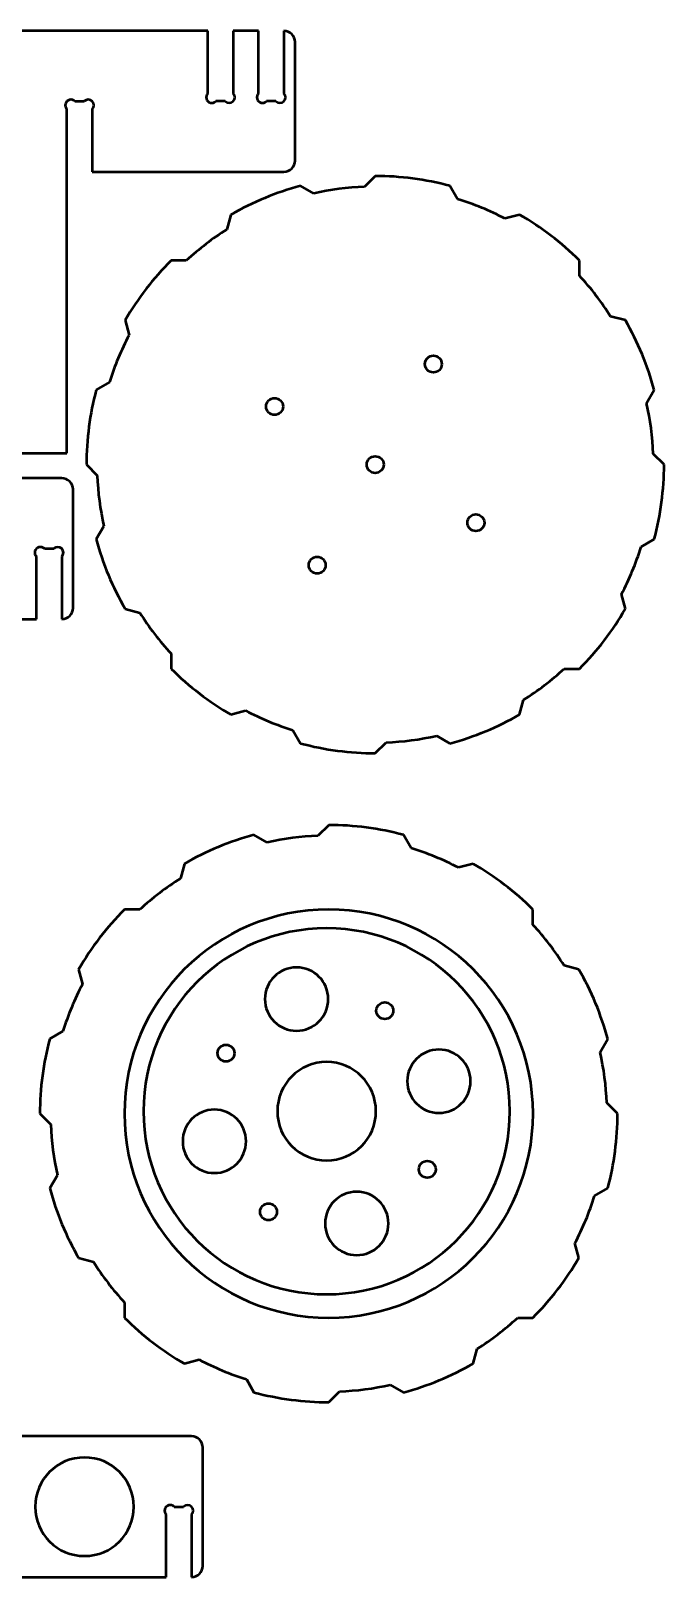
# Model space of a CAD drawing. Header units: millimetres. Extents: x -5696 to 5717, y -1207 to 892.
# Drawn here: x 3194 to 3645, y -559 to 543 of the extents above; entities that cross this region are included whole.
import ezdxf

# ---------------------------------------------------------------- set-up
doc = ezdxf.new("R2010")
doc.units = ezdxf.units.MM
doc.header["$MEASUREMENT"] = 0
doc.layers.add('layer 1', color=7, linetype='Continuous')

msp = doc.modelspace()

# ---------------------------------------------------------------- linework, layer by layer
at = {"layer": 'layer 1', "lineweight": 50}
for points in [[(3319.8946, 542.5129), (3319.8946, 542.5129), (2517.4946, 542.5129), (2517.4946, 542.5129)], [(3319.8946, 498.0368), (3319.8946, 498.0368), (3319.8946, 542.5129), (3319.8946, 542.5129)], [(3337.9486, 542.5129), (3337.9486, 542.5129), (3337.9486, 498.0368), (3337.9486, 498.0368)], [(3356.0026, 542.5129), (3356.0026, 542.5129), (3337.9486, 542.5129), (3337.9486, 542.5129)], [(3356.0026, 498.0368), (3356.0026, 498.0368), (3356.0026, 542.5129), (3356.0026, 542.5129)], [(3374.0566, 542.5129), (3374.0566, 542.5129), (3374.0566, 498.0368), (3374.0566, 498.0368)], [(3382.0806, 450.2369), (3382.0806, 450.2369), (3382.0806, 534.4889), (3382.0806, 534.4889)], [(3219.5946, 241.613), (3219.5946, 241.613), (3219.5946, 486.6891), (3219.5946, 486.6891)], [(3225.2684, 492.3629), (3225.2684, 492.3629), (3231.9747, 492.3629), (3231.9747, 492.3629)], [(3237.6486, 486.6891), (3237.6486, 486.6891), (3237.6486, 442.2129), (3237.6486, 442.2129)], [(3332.2747, 492.3629), (3332.2747, 492.3629), (3325.5684, 492.3629), (3325.5684, 492.3629)], [(3368.3828, 492.3629), (3368.3828, 492.3629), (3361.6764, 492.3629), (3361.6764, 492.3629)], [(3237.6486, 442.2129), (3237.6486, 442.2129), (3374.0566, 442.2129), (3374.0566, 442.2129)], [(3374.0566, 442.2129), (3378.4881, 442.2129), (3382.0805, 445.8054), (3382.0806, 450.2369)], [(3385.883, 432.1143), (3368.5264, 427.4636), (3351.8542, 420.5577), (3336.2926, 411.5733)], [(3395.2782, 426.69), (3395.2782, 426.69), (3385.883, 432.1143), (3385.883, 432.1143)], [(3431.429, 431.4494), (3419.258, 430.9777), (3407.1565, 429.3845), (3395.2782, 426.69)], [(3439.1001, 439.1205), (3439.1001, 439.1205), (3431.429, 431.4494), (3431.429, 431.4494)], [(3492.3172, 432.1143), (3474.9605, 436.765), (3457.0691, 439.1205), (3439.1001, 439.1205)], [(3497.7415, 422.7192), (3497.7415, 422.7192), (3492.3172, 432.1143), (3492.3172, 432.1143)], [(3531.4287, 408.7655), (3520.6525, 414.4424), (3509.3757, 419.1135), (3497.7415, 422.7192)], [(3336.2926, 411.5733), (3336.2926, 411.5733), (3333.4848, 401.0944), (3333.4848, 401.0944)], [(3541.9076, 411.5733), (3541.9076, 411.5733), (3531.4287, 408.7655), (3531.4287, 408.7655)], [(3584.4919, 378.8972), (3571.786, 391.6032), (3557.4692, 402.5888), (3541.9076, 411.5733)], [(3333.4848, 401.0944), (3323.1802, 394.6004), (3313.4966, 387.1699), (3304.5569, 378.8972)], [(3293.7084, 378.8972), (3281.0024, 366.1912), (3270.0168, 351.8745), (3261.0323, 336.313)], [(3304.5569, 378.8972), (3304.5569, 378.8972), (3293.7084, 378.8972), (3293.7084, 378.8972)], [(3584.4919, 368.0487), (3584.4919, 368.0487), (3584.4919, 378.8972), (3584.4919, 378.8972)], [(3606.6891, 339.1207), (3600.195, 349.4253), (3592.7645, 359.1089), (3584.4919, 368.0487)], [(3261.0323, 336.313), (3261.0323, 336.313), (3263.8402, 325.8341), (3263.8402, 325.8341)], [(3617.1679, 336.313), (3617.1679, 336.313), (3606.6891, 339.1207), (3606.6891, 339.1207)], [(3637.7089, 286.7225), (3633.0582, 304.0792), (3626.1524, 320.7514), (3617.1679, 336.313)], [(3263.8402, 325.8341), (3258.1631, 315.0579), (3253.4921, 303.781), (3249.8864, 292.1468)], [(3240.4913, 286.7225), (3235.8406, 269.3659), (3233.4852, 251.4744), (3233.4852, 233.5054)], [(3249.8864, 292.1468), (3249.8864, 292.1468), (3240.4913, 286.7225), (3240.4913, 286.7225)], [(3632.2847, 277.3274), (3632.2847, 277.3274), (3637.7089, 286.7225), (3637.7089, 286.7225)], [(3637.044, 241.1766), (3636.5723, 253.3475), (3634.9792, 265.4491), (3632.2847, 277.3274)], [(3174.7236, 241.613), (3174.7236, 241.613), (3219.5946, 241.613), (3219.5946, 241.613)], [(3233.4852, 233.5054), (3233.4852, 233.5054), (3241.1562, 225.8344), (3241.1562, 225.8344)], [(3644.7151, 233.5054), (3644.7151, 233.5054), (3637.044, 241.1766), (3637.044, 241.1766)], [(3637.7089, 180.2884), (3642.3595, 197.6447), (3644.715, 215.5358), (3644.7151, 233.5043)], [(3215.8922, 223.7732), (3215.8922, 223.7732), (3079.4842, 223.7732), (3079.4842, 223.7732)], [(3241.1562, 225.8344), (3241.6279, 213.6634), (3243.2211, 201.5619), (3245.9155, 189.6835)], [(3223.9162, 131.4972), (3223.9162, 131.4972), (3223.9162, 215.7492), (3223.9162, 215.7492)], [(3245.9155, 189.6835), (3245.9155, 189.6835), (3240.4913, 180.2884), (3240.4913, 180.2884)], [(3240.4913, 180.2884), (3245.142, 162.9318), (3252.0478, 146.2596), (3261.0323, 130.6979)], [(3628.3138, 174.8641), (3628.3138, 174.8641), (3637.7089, 180.2884), (3637.7089, 180.2884)], [(3197.8382, 123.4732), (3197.8382, 123.4732), (3197.8382, 167.9495), (3197.8382, 167.9495)], [(3203.512, 173.6232), (3203.512, 173.6232), (3210.2184, 173.6232), (3210.2184, 173.6232)], [(3215.8922, 167.9495), (3215.8922, 167.9495), (3215.8922, 123.4732), (3215.8922, 123.4732)], [(3614.3601, 141.1769), (3620.0372, 151.9531), (3624.7081, 163.2299), (3628.3138, 174.8641)], [(3617.1679, 130.6979), (3617.1679, 130.6979), (3614.3601, 141.1769), (3614.3601, 141.1769)], [(3179.7842, 123.4732), (3179.7842, 123.4732), (3197.8382, 123.4732), (3197.8382, 123.4732)], [(3215.8922, 123.4732), (3220.3237, 123.4732), (3223.9162, 127.0657), (3223.9162, 131.4972)], [(3261.0323, 130.6979), (3261.0323, 130.6979), (3271.5112, 127.8901), (3271.5112, 127.8901)], [(3271.5112, 127.8901), (3278.0051, 117.5856), (3285.4356, 107.902), (3293.7084, 98.9622)], [(3584.4919, 88.1137), (3597.1979, 100.8197), (3608.1834, 115.1364), (3617.1679, 130.6979)], [(3293.7084, 98.9622), (3293.7084, 98.9622), (3293.7084, 88.1137), (3293.7084, 88.1137)], [(3293.7084, 88.1137), (3306.4143, 75.4078), (3320.731, 64.4221), (3336.2926, 55.4376)], [(3544.7154, 65.9166), (3555.02, 72.4105), (3564.7036, 79.841), (3573.6433, 88.1137)], [(3573.6433, 88.1137), (3573.6433, 88.1137), (3584.4919, 88.1137), (3584.4919, 88.1137)], [(3336.2926, 55.4376), (3336.2926, 55.4376), (3346.7715, 58.2454), (3346.7715, 58.2454)], [(3346.7715, 58.2454), (3357.5477, 52.5684), (3368.8246, 47.8975), (3380.4588, 44.2918)], [(3492.3172, 34.8966), (3509.6739, 39.5473), (3526.346, 46.4532), (3541.9076, 55.4376)], [(3541.9076, 55.4376), (3541.9076, 55.4376), (3544.7154, 65.9166), (3544.7154, 65.9166)], [(3380.4588, 44.2918), (3380.4588, 44.2918), (3385.883, 34.8966), (3385.883, 34.8966)], [(3385.883, 34.8966), (3403.2397, 30.2459), (3421.1311, 27.8904), (3439.1001, 27.8904)], [(3439.1001, 27.8904), (3439.1001, 27.8904), (3446.7712, 35.5616), (3446.7712, 35.5616)], [(3446.7712, 35.5616), (3458.9422, 36.0332), (3471.0437, 37.6265), (3482.9221, 40.3209)], [(3482.9221, 40.3209), (3482.9221, 40.3209), (3492.3172, 34.8966), (3492.3172, 34.8966)], [(3352.7764, -30.3088), (3335.4197, -34.9596), (3318.7475, -41.8654), (3303.1859, -50.8499)], [(3362.1715, -35.7331), (3362.1715, -35.7331), (3352.7764, -30.3088), (3352.7764, -30.3088)], [(3398.3223, -30.9737), (3386.1514, -31.4454), (3374.0498, -33.0386), (3362.1715, -35.7331)], [(3405.9935, -23.3027), (3405.9935, -23.3027), (3398.3223, -30.9737), (3398.3223, -30.9737)], [(3459.2105, -30.3088), (3441.8538, -25.6581), (3423.9624, -23.3027), (3405.9935, -23.3027)], [(3464.6348, -39.7039), (3464.6348, -39.7039), (3459.2105, -30.3088), (3459.2105, -30.3088)], [(3498.322, -53.6577), (3487.5458, -47.9807), (3476.269, -43.3096), (3464.6348, -39.7039)], [(3303.1859, -50.8499), (3303.1859, -50.8499), (3300.3781, -61.3287), (3300.3781, -61.3287)], [(3508.801, -50.8499), (3508.801, -50.8499), (3498.322, -53.6577), (3498.322, -53.6577)], [(3551.3851, -83.5259), (3538.6792, -70.8199), (3524.3625, -59.8344), (3508.801, -50.8499)], [(3300.3781, -61.3287), (3290.0735, -67.8228), (3280.39, -75.2533), (3271.4502, -83.5259)], [(3260.6017, -83.5259), (3247.8957, -96.2319), (3236.9101, -110.5486), (3227.9256, -126.1102)], [(3271.4502, -83.5259), (3271.4502, -83.5259), (3260.6017, -83.5259), (3260.6017, -83.5259)], [(3551.3851, -94.3745), (3551.3851, -94.3745), (3551.3851, -83.5259), (3551.3851, -83.5259)], [(3573.5823, -123.3024), (3567.0884, -112.9978), (3559.6579, -103.3142), (3551.3852, -94.3745)], [(3227.9256, -126.1102), (3227.9256, -126.1102), (3230.7334, -136.589), (3230.7334, -136.589)], [(3584.0613, -126.1102), (3584.0613, -126.1102), (3573.5823, -123.3024), (3573.5823, -123.3024)], [(3604.6023, -175.7006), (3599.9516, -158.3439), (3593.0457, -141.6717), (3584.0613, -126.1102)], [(3230.7334, -136.589), (3225.0564, -147.3653), (3220.3854, -158.6421), (3216.7797, -170.2763)], [(3207.3846, -175.7006), (3202.7339, -193.0572), (3200.3784, -210.9488), (3200.3784, -228.9177)], [(3216.7797, -170.2763), (3216.7797, -170.2763), (3207.3846, -175.7006), (3207.3846, -175.7006)], [(3599.178, -185.0957), (3599.178, -185.0957), (3604.6022, -175.7006), (3604.6022, -175.7006)], [(3603.9373, -221.2466), (3603.4657, -209.0756), (3601.8724, -196.9741), (3599.178, -185.0957)], [(3200.3784, -228.9177), (3200.3784, -228.9177), (3208.0495, -236.5887), (3208.0495, -236.5887)], [(3611.6085, -228.9177), (3611.6085, -228.9177), (3603.9373, -221.2466), (3603.9373, -221.2466)], [(3604.6023, -282.1348), (3609.2529, -264.7785), (3611.6084, -246.8873), (3611.6085, -228.9188)], [(3208.0495, -236.5887), (3208.5212, -248.7597), (3210.1144, -260.8612), (3212.8088, -272.7396)], [(3212.8088, -272.7396), (3212.8088, -272.7396), (3207.3846, -282.1348), (3207.3846, -282.1348)], [(3207.3846, -282.1348), (3212.0353, -299.4914), (3218.9412, -316.1636), (3227.9256, -331.7252)], [(3595.2071, -287.559), (3595.2071, -287.559), (3604.6022, -282.1348), (3604.6022, -282.1348)], [(3581.2535, -321.2463), (3586.9305, -310.47), (3591.6014, -299.1932), (3595.2071, -287.559)], [(3584.0613, -331.7252), (3584.0613, -331.7252), (3581.2535, -321.2463), (3581.2535, -321.2463)], [(3227.9256, -331.7252), (3227.9256, -331.7252), (3238.4045, -334.533), (3238.4045, -334.533)], [(3238.4045, -334.533), (3244.8985, -344.8375), (3252.329, -354.5212), (3260.6017, -363.4608)], [(3551.3851, -374.3095), (3564.0911, -361.6035), (3575.0768, -347.2867), (3584.0613, -331.7252)], [(3260.6017, -363.4608), (3260.6017, -363.4608), (3260.6017, -374.3094), (3260.6017, -374.3094)], [(3260.6017, -374.3095), (3273.3077, -387.0154), (3287.6244, -398.001), (3303.1859, -406.9855)], [(3511.6088, -396.5066), (3521.9133, -390.0126), (3531.5969, -382.5821), (3540.5366, -374.3095)], [(3540.5366, -374.3094), (3540.5366, -374.3094), (3551.3851, -374.3094), (3551.3851, -374.3094)], [(3508.801, -406.9855), (3508.801, -406.9855), (3511.6088, -396.5066), (3511.6088, -396.5066)], [(3303.1859, -406.9855), (3303.1859, -406.9855), (3313.6648, -404.1777), (3313.6648, -404.1777)], [(3313.6648, -404.1777), (3324.441, -409.8547), (3335.7178, -414.5257), (3347.352, -418.1314)], [(3459.2105, -427.5266), (3476.5671, -422.8758), (3493.2393, -415.97), (3508.801, -406.9855)], [(3347.352, -418.1314), (3347.352, -418.1314), (3352.7764, -427.5265), (3352.7764, -427.5265)], [(3352.7764, -427.5266), (3370.133, -432.1772), (3388.0245, -434.5327), (3405.9935, -434.5327)], [(3405.9935, -434.5327), (3405.9935, -434.5327), (3413.6645, -426.8616), (3413.6645, -426.8616)], [(3413.6645, -426.8616), (3425.8355, -426.39), (3437.937, -424.7967), (3449.8153, -422.1022)], [(3449.8153, -422.1022), (3449.8153, -422.1022), (3459.2105, -427.5265), (3459.2105, -427.5265)], [(3308.3317, -458.83), (3308.3317, -458.83), (3171.9237, -458.83), (3171.9237, -458.83)], [(3316.3557, -551.106), (3316.3557, -551.106), (3316.3557, -466.854), (3316.3557, -466.854)], [(3290.2777, -559.13), (3290.2777, -559.13), (3290.2777, -514.6539), (3290.2777, -514.6539)], [(3295.9516, -508.98), (3295.9516, -508.98), (3302.658, -508.98), (3302.658, -508.98)], [(3308.3317, -514.6539), (3308.3317, -514.6539), (3308.3317, -559.13), (3308.3317, -559.13)], [(3107.0434, -559.13), (3107.0434, -559.13), (3290.2777, -559.13), (3290.2777, -559.13)], [(3308.3317, -559.13), (3312.7633, -559.13), (3316.3557, -555.5375), (3316.3557, -551.1061)]]:
    msp.add_open_spline(points, degree=3, dxfattribs=at)
for points, knots in [([(3382.0806, 534.4889), (3382.0806, 536.6171), (3381.2352, 538.658), (3379.7304, 540.1628), (3379.7304, 540.1628), (3378.2256, 541.6676), (3376.1847, 542.5129), (3374.0566, 542.5129)], [0, 0, 0, 0, 0.333333333, 0.333333333, 0.333333333, 0.333333333, 1, 1, 1, 1]), ([(3319.8946, 498.0368), (3318.8811, 497.0232), (3318.4852, 495.546), (3318.8562, 494.1615), (3318.8562, 494.1615), (3319.2272, 492.7769), (3320.3086, 491.6955), (3321.6931, 491.3246), (3321.6931, 491.3246), (3323.0776, 490.9536), (3324.5549, 491.3494), (3325.5684, 492.3629)], [0, 0, 0, 0, 0.25, 0.25, 0.25, 0.25, 0.5, 0.5, 0.5, 0.5, 1, 1, 1, 1]), ([(3332.2747, 492.3629), (3333.8415, 490.7961), (3336.3818, 490.7961), (3337.9486, 492.3629), (3337.9486, 492.3629), (3339.5153, 493.9297), (3339.5154, 496.47), (3337.9486, 498.0368)], [0, 0, 0, 0, 0.333333333, 0.333333333, 0.333333333, 0.333333333, 1, 1, 1, 1]), ([(3356.0026, 498.0368), (3354.9891, 497.0232), (3354.5932, 495.546), (3354.9642, 494.1615), (3354.9642, 494.1615), (3355.3351, 492.7769), (3356.4166, 491.6955), (3357.8011, 491.3246), (3357.8011, 491.3246), (3359.1856, 490.9536), (3360.6629, 491.3494), (3361.6764, 492.3629)], [0, 0, 0, 0, 0.25, 0.25, 0.25, 0.25, 0.5, 0.5, 0.5, 0.5, 1, 1, 1, 1]), ([(3368.3828, 492.3629), (3369.9495, 490.7961), (3372.4897, 490.7961), (3374.0565, 492.3629), (3374.0565, 492.3629), (3375.6233, 493.9297), (3375.6234, 496.47), (3374.0566, 498.0368)], [0, 0, 0, 0, 0.333333333, 0.333333333, 0.333333333, 0.333333333, 1, 1, 1, 1]), ([(3225.2684, 492.3629), (3224.2549, 493.3764), (3222.7776, 493.7723), (3221.3931, 493.4013), (3221.3931, 493.4013), (3220.0086, 493.0303), (3218.9272, 491.949), (3218.5562, 490.5644), (3218.5562, 490.5644), (3218.1852, 489.1799), (3218.5811, 487.7027), (3219.5946, 486.6891)], [0, 0, 0, 0, 0.25, 0.25, 0.25, 0.25, 0.5, 0.5, 0.5, 0.5, 1, 1, 1, 1]), ([(3237.6486, 486.6891), (3239.2154, 488.2559), (3239.2154, 490.7961), (3237.6486, 492.3629), (3237.6486, 492.3629), (3236.0818, 493.9297), (3233.5415, 493.9297), (3231.9747, 492.3629)], [0, 0, 0, 0, 0.333333333, 0.333333333, 0.333333333, 0.333333333, 1, 1, 1, 1]), ([(3486.4918, 305.1669), (3486.4918, 308.4905), (3483.7975, 311.1849), (3480.4738, 311.1849), (3480.4738, 311.1849), (3477.1502, 311.1849), (3474.4558, 308.4905), (3474.4558, 305.1669), (3474.4558, 305.1669), (3474.4558, 301.8432), (3477.1502, 299.1489), (3480.4738, 299.1489), (3480.4738, 299.1489), (3483.7975, 299.1489), (3486.4918, 301.8432), (3486.4918, 305.1669)], [0, 0, 0, 0, 0.2, 0.2, 0.2, 0.2, 0.4, 0.4, 0.4, 0.4, 0.6, 0.6, 0.6, 0.6, 1, 1, 1, 1]), ([(3373.4566, 274.8792), (3373.4566, 278.2028), (3370.7624, 280.8972), (3367.4387, 280.8972), (3367.4387, 280.8972), (3364.1151, 280.8972), (3361.4207, 278.2028), (3361.4207, 274.8792), (3361.4207, 274.8792), (3361.4206, 271.5556), (3364.115, 268.8612), (3367.4386, 268.8612), (3367.4386, 268.8612), (3370.7623, 268.8612), (3373.4566, 271.5556), (3373.4566, 274.8792)], [0, 0, 0, 0, 0.2, 0.2, 0.2, 0.2, 0.4, 0.4, 0.4, 0.4, 0.6, 0.6, 0.6, 0.6, 1, 1, 1, 1]), ([(3445.1181, 233.5054), (3445.1181, 236.8291), (3442.4238, 239.5234), (3439.1001, 239.5234), (3439.1001, 239.5234), (3435.7764, 239.5234), (3433.0821, 236.8291), (3433.0821, 233.5054), (3433.0821, 233.5054), (3433.0821, 230.1818), (3435.7764, 227.4874), (3439.1001, 227.4874), (3439.1001, 227.4874), (3442.4237, 227.4874), (3445.1181, 230.1818), (3445.1181, 233.5054)], [0, 0, 0, 0, 0.2, 0.2, 0.2, 0.2, 0.4, 0.4, 0.4, 0.4, 0.6, 0.6, 0.6, 0.6, 1, 1, 1, 1]), ([(3223.9162, 215.7492), (3223.9162, 217.8774), (3223.0708, 219.9183), (3221.566, 221.4231), (3221.566, 221.4231), (3220.0612, 222.9279), (3218.0203, 223.7732), (3215.8922, 223.7732)], [0, 0, 0, 0, 0.333333333, 0.333333333, 0.333333333, 0.333333333, 1, 1, 1, 1]), ([(3516.7795, 192.1317), (3516.7795, 195.4553), (3514.0852, 198.1497), (3510.7615, 198.1497), (3510.7615, 198.1497), (3507.4379, 198.1497), (3504.7435, 195.4553), (3504.7435, 192.1317), (3504.7435, 192.1317), (3504.7435, 188.8081), (3507.4379, 186.1137), (3510.7615, 186.1137), (3510.7615, 186.1137), (3514.0852, 186.1137), (3516.7795, 188.8081), (3516.7795, 192.1317)], [0, 0, 0, 0, 0.2, 0.2, 0.2, 0.2, 0.4, 0.4, 0.4, 0.4, 0.6, 0.6, 0.6, 0.6, 1, 1, 1, 1]), ([(3203.512, 173.6232), (3202.4985, 174.6368), (3201.0213, 175.0326), (3199.6367, 174.6616), (3199.6367, 174.6616), (3198.2523, 174.2906), (3197.1708, 173.2093), (3196.7998, 171.8248), (3196.7998, 171.8248), (3196.4288, 170.4402), (3196.8247, 168.963), (3197.8382, 167.9495)], [0, 0, 0, 0, 0.25, 0.25, 0.25, 0.25, 0.5, 0.5, 0.5, 0.5, 1, 1, 1, 1]), ([(3215.8922, 167.9495), (3217.459, 169.5162), (3217.459, 172.0564), (3215.8922, 173.6232), (3215.8922, 173.6232), (3214.3255, 175.19), (3211.7852, 175.19), (3210.2184, 173.6232)], [0, 0, 0, 0, 0.333333333, 0.333333333, 0.333333333, 0.333333333, 1, 1, 1, 1]), ([(3403.7443, 161.844), (3403.7443, 165.1676), (3401.0501, 167.862), (3397.7264, 167.862), (3397.7264, 167.862), (3394.4027, 167.862), (3391.7084, 165.1677), (3391.7083, 161.844), (3391.7083, 161.844), (3391.7083, 158.5204), (3394.4027, 155.826), (3397.7263, 155.826), (3397.7263, 155.826), (3401.05, 155.826), (3403.7443, 158.5204), (3403.7443, 161.844)], [0, 0, 0, 0, 0.2, 0.2, 0.2, 0.2, 0.4, 0.4, 0.4, 0.4, 0.6, 0.6, 0.6, 0.6, 1, 1, 1, 1]), ([(3551.4285, -228.9177), (3551.4285, -148.5963), (3486.3151, -83.4828), (3405.9937, -83.4827), (3405.9937, -83.4827), (3325.6722, -83.4826), (3260.5586, -148.5958), (3260.5584, -228.9173), (3260.5584, -228.9173), (3260.5582, -309.2387), (3325.6714, -374.3523), (3405.9928, -374.3527), (3405.9928, -374.3527), (3486.3143, -374.353), (3551.428, -309.2398), (3551.4285, -228.9184)], [0, 0, 0, 0, 0.2, 0.2, 0.2, 0.2, 0.4, 0.4, 0.4, 0.4, 0.6, 0.6, 0.6, 0.6, 1, 1, 1, 1]), ([(3534.8907, -227.2376), (3534.8907, -155.2253), (3476.5133, -96.8477), (3404.5009, -96.8476), (3404.5009, -96.8476), (3332.4886, -96.8475), (3274.1109, -155.2249), (3274.1107, -227.2373), (3274.1107, -227.2373), (3274.1106, -299.2496), (3332.4879, -357.6273), (3404.5002, -357.6276), (3404.5002, -357.6276), (3476.5126, -357.6279), (3534.8903, -299.2506), (3534.8907, -227.2383)], [0, 0, 0, 0, 0.2, 0.2, 0.2, 0.2, 0.4, 0.4, 0.4, 0.4, 0.6, 0.6, 0.6, 0.6, 1, 1, 1, 1]), ([(3405.6516, -147.3096), (3405.6516, -134.8459), (3395.5478, -124.7421), (3383.0841, -124.7421), (3383.0841, -124.7421), (3370.6204, -124.7421), (3360.5166, -134.8459), (3360.5166, -147.3096), (3360.5166, -147.3096), (3360.5165, -159.7733), (3370.6203, -169.8771), (3383.084, -169.8771), (3383.084, -169.8771), (3395.5477, -169.8772), (3405.6515, -159.7734), (3405.6516, -147.3097)], [0, 0, 0, 0, 0.2, 0.2, 0.2, 0.2, 0.4, 0.4, 0.4, 0.4, 0.6, 0.6, 0.6, 0.6, 1, 1, 1, 1]), ([(3451.8924, -155.5761), (3451.8924, -152.2525), (3449.1981, -149.5581), (3445.8744, -149.5581), (3445.8744, -149.5581), (3442.5508, -149.5581), (3439.8564, -152.2525), (3439.8564, -155.5761), (3439.8564, -155.5761), (3439.8564, -158.8998), (3442.5508, -161.5941), (3445.8744, -161.5941), (3445.8744, -161.5941), (3449.1981, -161.5941), (3451.8924, -158.8998), (3451.8924, -155.5761)], [0, 0, 0, 0, 0.2, 0.2, 0.2, 0.2, 0.4, 0.4, 0.4, 0.4, 0.6, 0.6, 0.6, 0.6, 1, 1, 1, 1]), ([(3338.8572, -185.8638), (3338.8572, -182.5402), (3336.163, -179.8458), (3332.8393, -179.8458), (3332.8393, -179.8458), (3329.5156, -179.8458), (3326.8213, -182.5402), (3326.8212, -185.8638), (3326.8212, -185.8638), (3326.8212, -189.1875), (3329.5156, -191.8818), (3332.8392, -191.8818), (3332.8392, -191.8818), (3336.1629, -191.8818), (3338.8572, -189.1875), (3338.8572, -185.8638)], [0, 0, 0, 0, 0.2, 0.2, 0.2, 0.2, 0.4, 0.4, 0.4, 0.4, 0.6, 0.6, 0.6, 0.6, 1, 1, 1, 1]), ([(3506.9962, -205.8209), (3506.9962, -193.3572), (3496.8923, -183.2534), (3484.4287, -183.2534), (3484.4287, -183.2534), (3471.965, -183.2534), (3461.8612, -193.3572), (3461.8612, -205.8209), (3461.8612, -205.8209), (3461.8612, -218.2846), (3471.9649, -228.3884), (3484.4286, -228.3884), (3484.4286, -228.3884), (3496.8922, -228.3885), (3506.9961, -218.2847), (3506.9962, -205.821)], [0, 0, 0, 0, 0.2, 0.2, 0.2, 0.2, 0.4, 0.4, 0.4, 0.4, 0.6, 0.6, 0.6, 0.6, 1, 1, 1, 1]), ([(3439.6057, -227.2376), (3439.6057, -207.8496), (3423.8887, -192.1326), (3404.5008, -192.1326), (3404.5008, -192.1326), (3385.1128, -192.1326), (3369.3958, -207.8496), (3369.3957, -227.2375), (3369.3957, -227.2375), (3369.3957, -246.6255), (3385.1127, -262.3425), (3404.5006, -262.3426), (3404.5006, -262.3426), (3423.8885, -262.3427), (3439.6056, -246.6257), (3439.6057, -227.2378)], [0, 0, 0, 0, 0.2, 0.2, 0.2, 0.2, 0.4, 0.4, 0.4, 0.4, 0.6, 0.6, 0.6, 0.6, 1, 1, 1, 1]), ([(3347.1403, -248.6542), (3347.1403, -236.1906), (3337.0365, -226.0867), (3324.5728, -226.0867), (3324.5728, -226.0867), (3312.1091, -226.0867), (3302.0053, -236.1905), (3302.0053, -248.6541), (3302.0053, -248.6541), (3302.0052, -261.1178), (3312.109, -271.2216), (3324.5727, -271.2217), (3324.5727, -271.2217), (3337.0364, -271.2217), (3347.1402, -261.118), (3347.1403, -248.6543)], [0, 0, 0, 0, 0.2, 0.2, 0.2, 0.2, 0.4, 0.4, 0.4, 0.4, 0.6, 0.6, 0.6, 0.6, 1, 1, 1, 1]), ([(3482.1801, -268.6113), (3482.1801, -265.2877), (3479.4858, -262.5933), (3476.1621, -262.5933), (3476.1621, -262.5933), (3472.8385, -262.5933), (3470.1441, -265.2877), (3470.1441, -268.6113), (3470.1441, -268.6113), (3470.1441, -271.935), (3472.8385, -274.6293), (3476.1621, -274.6293), (3476.1621, -274.6293), (3479.4858, -274.6293), (3482.1801, -271.935), (3482.1801, -268.6113)], [0, 0, 0, 0, 0.2, 0.2, 0.2, 0.2, 0.4, 0.4, 0.4, 0.4, 0.6, 0.6, 0.6, 0.6, 1, 1, 1, 1]), ([(3448.4848, -307.1655), (3448.4848, -294.7019), (3438.381, -284.598), (3425.9173, -284.598), (3425.9173, -284.598), (3413.4537, -284.598), (3403.3498, -294.7018), (3403.3498, -307.1654), (3403.3498, -307.1654), (3403.3498, -319.6291), (3413.4536, -329.7329), (3425.9172, -329.733), (3425.9172, -329.733), (3438.3809, -329.733), (3448.4847, -319.6293), (3448.4848, -307.1656)], [0, 0, 0, 0, 0.2, 0.2, 0.2, 0.2, 0.4, 0.4, 0.4, 0.4, 0.6, 0.6, 0.6, 0.6, 1, 1, 1, 1]), ([(3369.1449, -298.899), (3369.1449, -295.5754), (3366.4507, -292.881), (3363.1269, -292.881), (3363.1269, -292.881), (3359.8033, -292.881), (3357.1089, -295.5754), (3357.1089, -298.899), (3357.1089, -298.899), (3357.1089, -302.2227), (3359.8033, -304.917), (3363.1269, -304.917), (3363.1269, -304.917), (3366.4506, -304.917), (3369.1449, -302.2227), (3369.1449, -298.899)], [0, 0, 0, 0, 0.2, 0.2, 0.2, 0.2, 0.4, 0.4, 0.4, 0.4, 0.6, 0.6, 0.6, 0.6, 1, 1, 1, 1]), ([(3316.3557, -466.854), (3316.3557, -464.7259), (3315.5104, -462.685), (3314.0056, -461.1802), (3314.0056, -461.1802), (3312.5008, -459.6754), (3310.4599, -458.83), (3308.3317, -458.83)], [0, 0, 0, 0, 0.333333333, 0.333333333, 0.333333333, 0.333333333, 1, 1, 1, 1]), ([(3267.2087, -508.98), (3267.2087, -489.5921), (3251.4917, -473.8751), (3232.1038, -473.875), (3232.1038, -473.875), (3212.7158, -473.875), (3196.9988, -489.592), (3196.9987, -508.9799), (3196.9987, -508.9799), (3196.9987, -528.3679), (3212.7156, -544.085), (3232.1036, -544.085), (3232.1036, -544.085), (3251.4915, -544.0851), (3267.2086, -528.3682), (3267.2087, -508.9802)], [0, 0, 0, 0, 0.2, 0.2, 0.2, 0.2, 0.4, 0.4, 0.4, 0.4, 0.6, 0.6, 0.6, 0.6, 1, 1, 1, 1]), ([(3295.9516, -508.98), (3294.9381, -507.9665), (3293.4608, -507.5707), (3292.0763, -507.9417), (3292.0763, -507.9417), (3290.6918, -508.3126), (3289.6103, -509.394), (3289.2393, -510.7786), (3289.2393, -510.7786), (3288.8684, -512.1631), (3289.2642, -513.6403), (3290.2777, -514.6539)], [0, 0, 0, 0, 0.25, 0.25, 0.25, 0.25, 0.5, 0.5, 0.5, 0.5, 1, 1, 1, 1]), ([(3308.3317, -514.6539), (3309.8985, -513.0871), (3309.8985, -510.5468), (3308.3317, -508.98), (3308.3317, -508.98), (3306.7649, -507.4132), (3304.2247, -507.4132), (3302.658, -508.98)], [0, 0, 0, 0, 0.333333333, 0.333333333, 0.333333333, 0.333333333, 1, 1, 1, 1])]:
    msp.add_open_spline(points, degree=3, knots=knots, dxfattribs=at)

doc.saveas('drawing.dxf')
